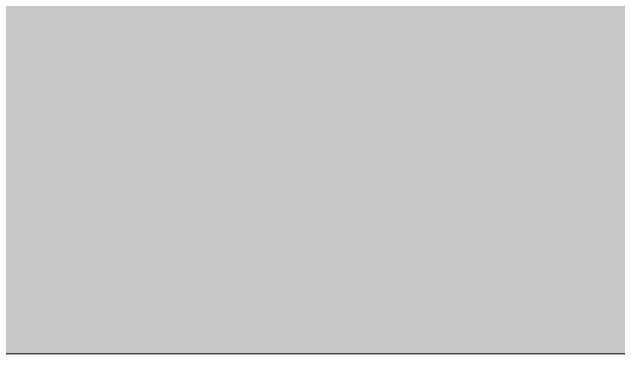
# Model space of a CAD drawing. Header units: millimetres. Extents: x -1178 to 415037, y -3506 to 42334.
# Drawn here: x 98721.91 to 98727.25, y 11410 to 11413 of the extents above; entities that cross this region are included whole.
import ezdxf

# ---------------------------------------------------------------- set-up
doc = ezdxf.new("R2010")
doc.units = ezdxf.units.MM
doc.layers.add('A-DETL-GENF', color=7, linetype='Continuous', lineweight=9)
doc.layers.add('A-DOOR-1', color=7, linetype='Continuous', lineweight=5, true_color=0xc0c0c0)
doc.layers.add('A-DOOR-4', color=7, linetype='Continuous', lineweight=5, true_color=0xd7dbdf)
doc.layers.add('A-FLOR-PATT-1', color=7, linetype='Continuous', lineweight=9, true_color=0xeef6ff, transparency=0.5)

# ---------------------------------------------------------------- blocks, each defined once
blk = doc.blocks.new('Дверь_Витражная_остекление_ - ВВ-7 остекление-32349468-Объем проектирования 1 этажа')
at = {"layer": 'A-DETL-GENF'}
for p, q in [((-860, -880), (-860, -177.1758)), ((-860, -177.1758), (-860, -880))]:
    blk.add_line(p, q, dxfattribs=at)
at = {"layer": 'A-DOOR-4'}
blk.add_line((-860, -880), (-860, -177.1758), dxfattribs=at)

msp = doc.modelspace()

# ---------------------------------------------------------------- hatches: boundary and pattern name
at = {"layer": 'A-FLOR-PATT-1'}
msp.add_hatch(color=256, dxfattribs=at).paths.add_polyline_path([(99419.5793, 11410), (99419.5793, 11455), (98720, 11455), (98720, 11410), (98732.27, 11410)])

# ---------------------------------------------------------------- block references
at = {"layer": 'A-DOOR-1', "rotation": 89.99999999999993}
msp.add_blockref('Дверь_Витражная_остекление_ - ВВ-7 остекление-32349468-Объем проектирования 1 этажа', (98539.5793, 12270), dxfattribs=at)

doc.saveas('drawing.dxf')
